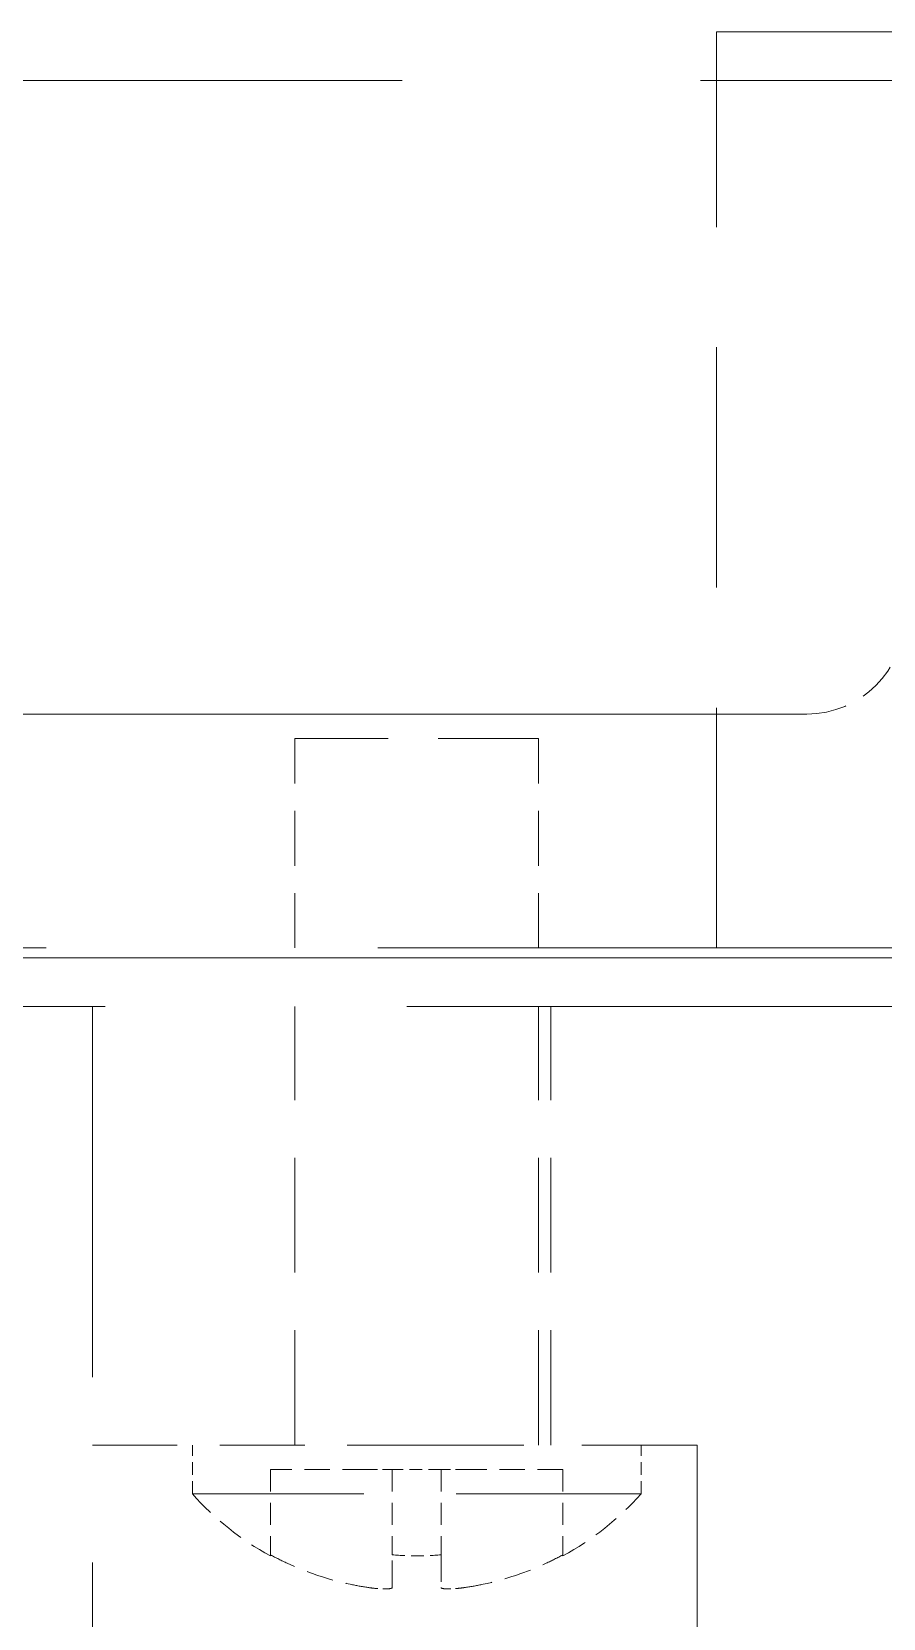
# Model space of a CAD drawing. Header units: millimetres. Extents: x 36 to 2484, y 36 to 1746.
# Drawn here: x 1209.89 to 1227.35, y 896.07 to 928.63 of the extents above; entities that cross this region are included whole.
import ezdxf

# ---------------------------------------------------------------- set-up
doc = ezdxf.new("R2010")
doc.units = ezdxf.units.MM
doc.header["$LTSCALE"] = 6
doc.linetypes.add('HIDDEN', pattern=[9.525, 6.35, -3.175])
doc.layers.add('가는파선_A3', color=7, linetype='HIDDEN', lineweight=13, true_color=0x008000)
doc.layers.add('굵은실선_A3', color=7, linetype='Continuous', lineweight=18)

msp = doc.modelspace()

# ---------------------------------------------------------------- linework, layer by layer
at = {"layer": '가는파선_A3', "ltscale": 0.129411}
msp.add_line((1223.93, 909.827), (1223.93, 928.627), dxfattribs=at)
at = {"layer": '가는파선_A3', "ltscale": 0.387285}
msp.add_line((1223.93, 928.627), (1290.33, 928.627), dxfattribs=at)
at = {"layer": '가는파선_A3', "ltscale": 0.321094}
msp.add_line((1254.182, 927.627), (1180.78, 927.627), dxfattribs=at)
at = {"layer": '가는파선_A3', "ltscale": 0.425197}
msp.add_line((1225.78, 914.627), (1177.18, 914.627), dxfattribs=at)
at = {"layer": '가는파선_A3', "ltscale": 0.054005}
msp.add_line((1220.28, 914.127), (1215.28, 914.127), dxfattribs=at)
at = {"layer": '가는파선_A3', "ltscale": 0.029522}
for p, q in [((1215.28, 909.827), (1215.28, 914.127)), ((1220.28, 909.827), (1220.28, 914.127))]:
    msp.add_line(p, q, dxfattribs=at)
at = {"layer": '가는파선_A3', "ltscale": 0.356955}
msp.add_line((1176.18, 909.827), (1339.38, 909.827), dxfattribs=at)
at = {"layer": '가는파선_A3', "ltscale": 0.324682}
msp.add_line((1341.28, 908.627), (1174.28, 908.627), dxfattribs=at)
at = {"layer": '가는파선_A3', "ltscale": 0.199678}
msp.add_line((1211.13, 908.627), (1211.13, 879.627), dxfattribs=at)
at = {"layer": '가는파선_A3', "ltscale": 0.0619}
for p, q in [((1215.28, 899.627), (1215.28, 908.627)), ((1220.28, 899.627), (1220.28, 908.627)), ((1220.53, 899.627), (1220.53, 908.627))]:
    msp.add_line(p, q, dxfattribs=at)
at = {"layer": '가는파선_A3', "ltscale": 0.045711}
msp.add_line((1211.13, 899.627), (1217.78, 899.627), dxfattribs=at)
at = {"layer": '가는파선_A3', "ltscale": 0.006789}
for p, q in [((1213.18, 898.627), (1213.18, 899.627)), ((1222.38, 898.627), (1222.38, 899.627)), ((1218.28, 899.127), (1217.28, 899.127))]:
    msp.add_line(p, q, dxfattribs=at)
at = {"layer": '가는파선_A3', "ltscale": 0.062121}
msp.add_line((1223.53, 899.627), (1217.78, 899.627), dxfattribs=at)
at = {"layer": '가는파선_A3', "ltscale": 0.137678}
msp.add_line((1223.53, 879.627), (1223.53, 899.627), dxfattribs=at)
at = {"layer": '가는파선_A3', "ltscale": 0.011964}
for p, q in [((1214.78, 899.127), (1214.78, 897.376)), ((1217.28, 899.127), (1217.28, 897.376)), ((1218.28, 899.127), (1218.28, 897.376)), ((1220.78, 899.127), (1220.78, 897.376))]:
    msp.add_line(p, q, dxfattribs=at)
at = {"layer": '가는파선_A3', "ltscale": 0.013678}
for p, q in [((1216.78, 899.127), (1214.78, 899.127)), ((1220.78, 899.127), (1218.78, 899.127))]:
    msp.add_line(p, q, dxfattribs=at)
at = {"layer": '가는파선_A3', "ltscale": 0.005311}
for p, q in [((1217.28, 899.127), (1216.78, 899.127)), ((1218.78, 899.127), (1218.28, 899.127))]:
    msp.add_line(p, q, dxfattribs=at)
at = {"layer": '가는파선_A3', "ltscale": 0.099454}
msp.add_line((1222.38, 898.627), (1213.18, 898.627), dxfattribs=at)
at = {"layer": '가는파선_A3', "ltscale": 0.003349}
for p, q in [((1214.78, 897.353), (1214.78, 897.376)), ((1220.78, 897.376), (1220.78, 897.353))]:
    msp.add_line(p, q, dxfattribs=at)
at = {"layer": '가는파선_A3', "ltscale": 0.014509}
for p, q in [((1217.28, 896.705), (1217.28, 897.376)), ((1218.28, 897.376), (1218.28, 896.705))]:
    msp.add_line(p, q, dxfattribs=at)
at = {"layer": '가는파선_A3', "ltscale": 0.021542}
msp.add_arc((1225.78, 916.627), 2, 270, 0, dxfattribs=at)
at = {"layer": '가는파선_A3', "ltscale": 0.01406}
for centre, start, end in [((1217.632, 902.576), 221.5754, 241.3658), ((1217.928, 902.576), 298.6342, 318.4246)]:
    msp.add_arc(centre, 5.951, start, end, dxfattribs=at)
at = {"layer": '가는파선_A3', "ltscale": 0.014509}
for points, knots in [([(1214.78, 897.376), (1214.895, 897.313), (1215.01, 897.255), (1215.514, 897.02), (1215.96, 896.866), (1216.539, 896.745), (1216.659, 896.723), (1216.78, 896.705)], [3.2735338, 3.2735338, 3.2735338, 3.2735338, 3.3109762, 3.3109762, 3.4402249, 3.4402249, 3.4740046, 3.4740046, 3.4740046, 3.4740046]), ([(1218.78, 896.705), (1218.901, 896.723), (1219.021, 896.745), (1219.6, 896.866), (1220.046, 897.02), (1220.55, 897.255), (1220.665, 897.313), (1220.78, 897.376)], [0.095469, 0.095469, 0.095469, 0.095469, 0.1292487, 0.1292487, 0.2584975, 0.2584975, 0.2959398, 0.2959398, 0.2959398, 0.2959398])]:
    msp.add_open_spline(points, degree=3, knots=knots, dxfattribs=at)
at = {"layer": '가는파선_A3', "ltscale": 0.006798}
msp.add_open_spline([(1217.28, 897.376), (1217.451, 897.361), (1217.619, 897.353), (1217.78, 897.353), (1217.941, 897.353), (1218.109, 897.361), (1218.28, 897.376)], degree=3, knots=[3.06900215, 3.06900215, 3.06900215, 3.06900215, 3.11732777, 3.11732777, 3.11732777, 3.16565339, 3.16565339, 3.16565339, 3.16565339], dxfattribs=at)
at = {"layer": '가는파선_A3', "ltscale": 0.005331}
for points in [[(1217.28, 896.705), (1217.28, 896.704), (1217.28, 896.702), (1217.279, 896.701), (1217.276, 896.694), (1217.265, 896.688), (1217.248, 896.684), (1217.235, 896.681), (1217.218, 896.679), (1217.197, 896.677), (1217.179, 896.676), (1217.157, 896.675), (1217.133, 896.675), (1217.13, 896.675), (1217.127, 896.675), (1217.124, 896.675), (1217.099, 896.675), (1217.072, 896.676), (1217.043, 896.678), (1217.011, 896.68), (1216.977, 896.682), (1216.941, 896.685), (1216.889, 896.69), (1216.834, 896.697), (1216.78, 896.705)], [(1218.78, 896.705), (1218.769, 896.704), (1218.759, 896.702), (1218.748, 896.701), (1218.699, 896.694), (1218.651, 896.688), (1218.604, 896.684), (1218.569, 896.681), (1218.536, 896.679), (1218.505, 896.677), (1218.477, 896.676), (1218.45, 896.675), (1218.426, 896.675), (1218.423, 896.675), (1218.42, 896.675), (1218.417, 896.675), (1218.394, 896.675), (1218.373, 896.676), (1218.355, 896.678), (1218.335, 896.68), (1218.319, 896.682), (1218.307, 896.685), (1218.289, 896.69), (1218.28, 896.697), (1218.28, 896.705)]]:
    msp.add_open_spline(points, degree=3, knots=[-0.03947466, -0.03947466, -0.03947466, -0.03947466, -0.03627872, -0.03627872, -0.03627872, -0.02138022, -0.02138022, -0.02138022, -0.01016942, -0.01016942, -0.01016942, 0, 0, 0, 0.00134343, 0.00134343, 0.00134343, 0.01157648, 0.01157648, 0.01157648, 0.02292621, 0.02292621, 0.02292621, 0.03947704, 0.03947704, 0.03947704, 0.03947704], dxfattribs=at)
at = {"layer": '굵은실선_A3'}
msp.add_line((1349.168, 909.627), (1169.168, 909.627), dxfattribs=at)

doc.saveas('drawing.dxf')
